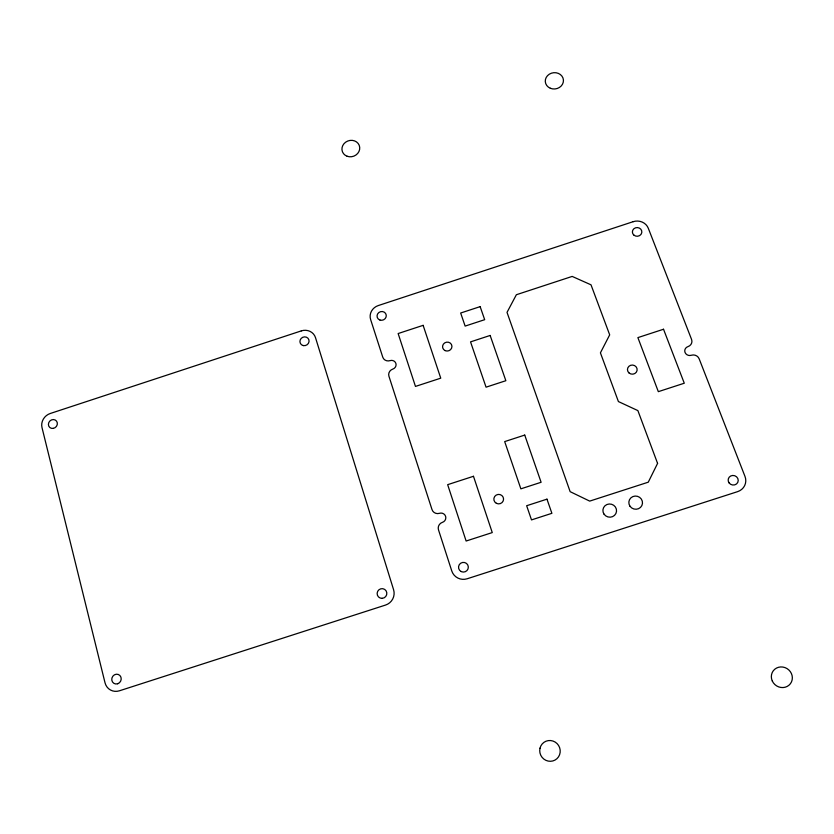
<?xml version="1.0" encoding="UTF-8"?>
<svg xmlns="http://www.w3.org/2000/svg" width="834" height="834" viewBox="0 0 834 834"><rect width="100%" height="100%" fill="white"/><g stroke="black" fill="none" stroke-linecap="round" stroke-linejoin="round"><path stroke-width="1.25" d="M657.578 463.391L648.268 482.188L589.701 501.109L570.143 491.664L507.02 312.364L516.371 294.736L572.176 276.419L591.014 284.821L609.685 334.851L600.417 352.845L618.411 401.561L637.874 410.599L657.578 463.391M301.303 330.889L50.259 413.497A11.645 10.633 -43.1 0 0 42.002 427.581L105.021 682.785A12.447 11.634 -60.4 0 0 119.408 690.802L385.537 605.067A12.249 12.041 -45.2 0 0 393.596 589.742L315.502 337.655A11.603 10.873 -26.4 0 0 301.303 330.889M633.152 221.688L378.292 305.557A11.624 10.905 -19.5 0 0 370.619 319.526L382.764 357.181A5.859 5.536 -19.8 0 0 390.041 360.632A4.691 4.451 -19.8 0 1 395.879 363.405A4.691 4.451 -19.8 0 1 392.783 369.097A5.869 5.567 -19.7 0 0 388.936 376.238L431.991 509.532A5.994 5.859 -17.9 0 0 439.518 513.306A4.848 4.743 -17.6 0 1 445.596 516.329A4.848 4.743 -17.6 0 1 442.447 522.334A6.067 5.953 -17.2 0 0 438.496 529.861L451.778 570.977A12.249 12.103 -11.5 0 0 467.186 578.765L737.6 491.643A12.656 11.926 17.7 0 0 744.991 476.433L699.153 358.797A6.13 5.723 7.4 0 0 691.303 355.263A4.889 4.566 6.6 0 1 685.037 352.438A4.889 4.566 6.6 0 1 687.946 346.631A6.057 5.64 5.9 0 0 691.553 339.396L648.289 228.235A11.853 10.884 -1.1 0 0 633.152 221.688M423.13 325.343L398.141 333.548L415.468 386.423L440.748 378.167L423.13 325.343M480.144 306.631L460.66 313.021L465.132 326.094L484.679 319.683L480.144 306.631M490.152 335.456L470.543 341.877L486.055 387.174L505.852 380.711L490.152 335.456M663.53 329.242L637.885 337.614L658.328 391.657L684.276 383.223L663.53 329.242M524.732 435.077L504.685 441.593L520.864 488.839L541.11 482.281L524.732 435.077M473.472 476.287L447.66 484.669L466.123 541.026L492.258 532.582L473.472 476.287M546.968 499.159L526.65 505.727L531.508 519.905L551.889 513.317L546.968 499.159M117.667 683.765A4.983 4.65 -60.4 0 0 119.877 675.477A4.983 4.65 -60.4 0 0 111.933 678.042A4.983 4.65 -60.4 0 0 117.667 683.765M382.16 598.343A4.9 4.816 -45.2 0 0 386.1 590.847A4.9 4.816 -45.2 0 0 377.698 591.285A4.9 4.816 -45.2 0 0 382.16 598.343M303.409 345.599A4.639 4.347 -26.4 0 0 308.893 339.824A4.639 4.347 -26.4 0 0 301.189 338.396A4.639 4.347 -26.4 0 0 303.409 345.599M53.23 428.395A4.66 4.253 -43.1 0 0 56.566 421.16A4.66 4.253 -43.1 0 0 48.841 422.463A4.66 4.253 -43.1 0 0 53.23 428.395M379.929 320.037A4.65 4.358 -19.5 0 0 386.236 315.116A4.65 4.358 -19.5 0 0 378.813 312.552A4.65 4.358 -19.5 0 0 379.929 320.037M634.038 235.24A4.743 4.358 -1.1 0 0 641.773 232.686A4.743 4.358 -1.1 0 0 635.529 227.818A4.743 4.358 -1.1 0 0 634.038 235.24M461.192 571.551A4.9 4.837 -11.5 0 0 468.322 566.964A4.9 4.837 -11.5 0 0 460.775 563.169A4.9 4.837 -11.5 0 0 461.192 571.551M729.083 482.896A5.067 4.775 17.7 0 0 737.777 482.386A5.067 4.775 17.7 0 0 732.711 475.453A5.067 4.775 17.7 0 0 729.083 482.896M347.121 156.25A8.986 8.142 -18.9 0 0 359.704 147.316A8.986 8.142 -18.9 0 0 345.683 142.155A8.986 8.142 -18.9 0 0 347.121 156.25M550.346 88.268A9.111 8.152 -8.2 0 0 563.43 80.033A9.111 8.152 -8.2 0 0 549.293 74.195A9.111 8.152 -8.2 0 0 550.346 88.268M540.015 748.171A10.467 10.175 59.9 0 0 552.827 760.952A10.467 10.175 59.9 0 0 557.06 743.574A10.467 10.175 59.9 0 0 540.015 748.171M772.274 680.961A10.727 10.091 36.5 0 0 790.392 683.734A10.727 10.091 36.5 0 0 782.865 667.054A10.727 10.091 36.5 0 0 772.274 680.961M496.355 503.298A4.868 4.743 -4.4 0 0 503.569 499.013A4.868 4.743 -4.4 0 0 496.178 495.094A4.868 4.743 -4.4 0 0 496.355 503.298M445.106 350.603A4.712 4.451 -13.9 0 0 451.945 346.246A4.712 4.451 -13.9 0 0 444.72 342.878A4.712 4.451 -13.9 0 0 445.106 350.603M629.149 373.069A4.858 4.577 3.8 0 0 637.072 370.484A4.858 4.577 3.8 0 0 630.671 365.292A4.858 4.577 3.8 0 0 629.149 373.069M630.035 506.29A6.86 6.589 14.3 0 0 641.846 505.602A6.86 6.589 14.3 0 0 635.122 496.063A6.86 6.589 14.3 0 0 630.035 506.29M604.087 514.224A6.839 6.589 13.1 0 0 615.878 513.546A6.839 6.589 13.1 0 0 609.216 503.997A6.839 6.589 13.1 0 0 604.087 514.224"/></g></svg>
